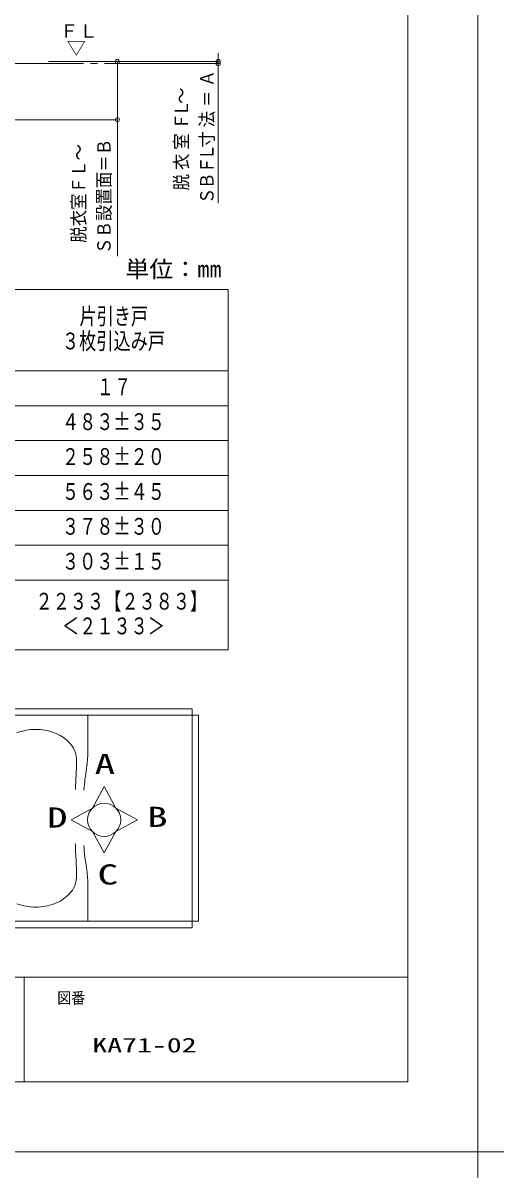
# Model space of a CAD drawing. Units: millimetres on the paper. Extents: x -305 to 305, y -152 to 152.
# Drawn here: x 53.8 to 122.7, y -152.2 to 13.2 of the extents above; entities that cross this region are included whole.
import ezdxf
from ezdxf.enums import TextEntityAlignment as Align

# ---------------------------------------------------------------- set-up
doc = ezdxf.new("R2010")
doc.units = ezdxf.units.MM
doc.linetypes.add('LONG_CHAIN', pattern=[21, 18, -1, 1, -1])
for name, color, linetype, lineweight in [('0-0_0', 7, 'Continuous', 9), ('0-1_VIEW0001', 7, 'Continuous', 9), ('0-3_1図面枠', 7, 'Continuous', 9), ('0-4_図面枠', 3, 'Continuous', 9), ('0-5_DEFPOINTS', 7, 'Continuous', 9)]:
    doc.layers.add(name, color=color, linetype=linetype, lineweight=lineweight)
doc.styles.add('ＭＳ ゴシック', font='')
doc.styles.get('ＭＳ ゴシック').set_extended_font_data('MS Gothic')

# ---------------------------------------------------------------- blocks, each defined once
blk = doc.blocks.new('_ORIGIN')
at = {"layer": '0-0_0'}
blk.add_line((0, 0), (-1, 0), dxfattribs=at)
blk.add_circle((0, 0), 0.5, dxfattribs=at)
blk = doc.blocks.new('X82')
at = {"layer": '0-0_0', "style": 'ＭＳ ゴシック', "width": 0.9}
for s, p in [('脱衣室ＦＬ～', (-36.795, 117.563)), ('ＳＢ設置面＝Ｂ', (-33.178, 115.95))]:
    blk.add_text(s, height=1.921, rotation=90, dxfattribs=at).set_placement(p, align=Align.BOTTOM_LEFT)
blk = doc.blocks.new('グループ-6')
at = {"layer": '0-3_1図面枠'}
for p, q in [((4200, -2895), (4200, -3045)), ((4275, -2970), (4125, -2970))]:
    blk.add_line(p, q, dxfattribs=at)

msp = doc.modelspace()

# ---------------------------------------------------------------- linework, layer by layer
at = {"layer": '0-0_0'}
for p, q in [((63.815, 7.725), (67.35, 7.725)), ((67.35, -0.008), (67.35, 7.125)), ((50.815, -0.608), (67.35, -0.608)), ((67.35, -0.608), (67.35, -20.151)), ((-50.122, -24.925), (83.211, -24.925)), ((83.211, -24.925), (83.211, -76.591)), ((-50.122, -36.591), (83.211, -36.591)), ((-50.122, -41.591), (83.211, -41.591)), ((-0.122, -46.591), (83.211, -46.591)), ((-0.122, -51.591), (83.211, -51.591)), ((-0.122, -56.591), (83.211, -56.591)), ((16.545, -61.591), (83.211, -61.591)), ((-50.122, -66.591), (83.211, -66.591)), ((-50.122, -76.591), (83.211, -76.591)), ((78.051, -85.025), (48.526, -85.025)), ((78.973, -85.948), (78.973, -115.472)), ((63.777, -99.246), (65.458, -96.172)), ((65.458, -96.172), (67.139, -99.246)), ((60.703, -100.927), (63.777, -99.246)), ((67.139, -99.246), (70.213, -100.927)), ((63.777, -102.608), (60.703, -100.927)), ((70.213, -100.927), (67.139, -102.608)), ((65.458, -105.682), (63.777, -102.608)), ((67.139, -102.608), (65.458, -105.682)), ((53.983, -123.498), (53.983, -138.498))]:
    msp.add_line(p, q, dxfattribs=at)
at = {"layer": '0-0_0', "color": 134}
for p, q in [((47.604, -85.948), (78.973, -85.948)), ((63.104, -91.258), (63.104, -86.04)), ((63.104, -115.38), (63.104, -110.163))]:
    msp.add_line(p, q, dxfattribs=at)
at = {"layer": '0-0_0', "color": 2}
msp.add_line((78.973, -115.472), (47.604, -115.472), dxfattribs=at)
at = {"layer": '0-0_0'}
msp.add_lwpolyline([(78.051, -85.025), (78.051, -116.395), (48.526, -116.395)], dxfattribs=at)
msp.add_circle((65.458, -100.927), 2.377, dxfattribs=at)
at = {"layer": '0-0_0', "color": 134}
for centre, radius, start, end in [((62.975, -86.077), 0.129, 360, 90.00001), ((55.631, -95.728), 7.75, 85.85161, 110.20955), ((55.631, -95.728), 7.75, 69.79045, 87.14699), ((56.332, -93.823), 5.72, 45.5882, 69.79046), ((57.365, -92.769), 4.244, 29.5061, 45.58821), ((58.168, -92.314), 3.321, 1.99883, 29.24353), ((43.046, -92.842), 18.453, 356.50772, 1.99883), ((48.342, -91.258), 14.762, 351.07002, 360), ((171.976, -100.71), 110.717, 176.50772, 177.87908), ((108.498, -100.71), 46.132, 171.07002, 175.00202), ((171.976, -100.71), 110.717, 181.8777, 183.49228), ((108.498, -100.71), 46.132, 184.83625, 188.92998), ((43.046, -108.578), 18.453, 358.00116, 3.49229), ((48.342, -110.163), 14.762, 360, 8.92998), ((57.365, -108.652), 4.244, 314.4118, 330.4939), ((58.168, -109.106), 3.321, 330.75647, 358.00117), ((56.332, -107.597), 5.72, 290.20954, 314.4118), ((55.631, -105.692), 7.75, 249.79046, 270), ((55.631, -105.692), 7.75, 269.99999, 290.20954), ((62.975, -115.343), 0.129, 269.99999, 0)]:
    msp.add_arc(centre, radius, start, end, dxfattribs=at)
at = {"layer": '0-1_VIEW0001'}
for p, q in [((81.794, 8.325), (81.794, 8.925)), ((57.467, 7.725), (81.794, 7.725)), ((81.794, 7.425), (81.794, 7.725)), ((81.794, 7.425), (81.794, -12.575)), ((81.794, 6.825), (81.794, 6.225))]:
    msp.add_line(p, q, dxfattribs=at)
at = {"layer": '0-1_VIEW0001', "linetype": 'LONG_CHAIN'}
msp.add_line((-39.484, 7.425), (81.794, 7.425), dxfattribs=at)
at = {"layer": '0-4_図面枠'}
msp.add_line((-291.017, -123.498), (108.983, -123.498), dxfattribs=at)
msp.add_lwpolyline([(-291.017, -138.498), (108.983, -138.498), (108.983, 138.502), (-291.017, 138.502)], close=True, dxfattribs=at)
at = {"layer": '0-5_DEFPOINTS'}
for q in [(118.983, 148.502), (-301.017, -148.498)]:
    msp.add_line((118.983, -148.498), q, dxfattribs=at)

# ---------------------------------------------------------------- block references
at = {"layer": '0-0_0', "xscale": 0.6, "yscale": 0.6}
for p, rotation in [((67.35, 7.725), 90), ((67.35, -0.608), 270)]:
    msp.add_blockref('_ORIGIN', p, dxfattribs=dict(at, rotation=rotation))
at = {"layer": '0-0_0'}
msp.add_blockref('X82', (100.136, -135.805), dxfattribs=at)
at = {"layer": '0-1_VIEW0001', "xscale": 0.6, "yscale": 0.6}
for p, rotation in [((81.794, 7.725), 270), ((81.794, 7.425), 90)]:
    msp.add_blockref('_ORIGIN', p, dxfattribs=dict(at, rotation=rotation))
at = {"layer": '0-3_1図面枠', "xscale": 0.05, "yscale": 0.05}
msp.add_blockref('グループ-6', (-91.017, 0.002), dxfattribs=at)

# ---------------------------------------------------------------- texts
at = {"layer": '0-0_0', "color": 4, "style": 'ＭＳ ゴシック'}
for s, width, p in [('単位：㎜', 1.05, (68.475, -23.935)), ('片引き戸', 0.75, (61.908, -30.699)), ('３枚引込み戸', 0.75, (59.408, -34.242)), ('１７', 0.75, (64.408, -40.804)), ('４８３±３５', 0.75, (59.408, -45.804)), ('２５８±２０', 0.75, (59.408, -50.804)), ('５６３±４５', 0.75, (59.408, -55.804)), ('３７８±３０', 0.75, (59.408, -60.804)), ('３０３±１５', 0.75, (59.408, -65.804)), ('\u3000２２３３【２３８３】', 0.75, (53.158, -71.533)), ('＜２１３３＞', 0.75, (59.408, -75.075))]:
    msp.add_text(s, height=2.405, dxfattribs=dict(at, width=width)).set_placement(p, align=Align.BOTTOM_LEFT)
at = {"layer": '0-0_0', "style": 'ＭＳ ゴシック', "width": 1.5}
for s, p in [('A', (64.08, -95.238)), ('D', (57.257, -102.911)), ('B', (71.598, -102.815)), ('C', (64.512, -111.073))]:
    msp.add_text(s, height=2.886, dxfattribs=at).set_placement(p, align=Align.BOTTOM_LEFT)
at = {"layer": '0-1_VIEW0001', "style": 'ＭＳ ゴシック', "width": 1.05}
for s, p in [('ＦＬ', (59.053, 10.581)), ('▽', (60.086, 8.136))]:
    msp.add_text(s, height=1.921, dxfattribs=at).set_placement(p, align=Align.BOTTOM_LEFT)
at = {"layer": '0-1_VIEW0001', "style": 'ＭＳ ゴシック', "width": 0.9}
for s, p in [('Ａ', (81.71, 4.111)), ('～', (78.042, 1.658)), ('Ｌ', (78.042, -0.17)), ('＝', (81.71, 1.203)), ('法', (81.71, -1.705)), ('Ｆ', (78.042, -2.01)), ('室', (78.042, -4.918)), ('寸', (81.71, -4.613)), ('Ｌ', (81.71, -6.441)), ('衣', (78.042, -7.826)), ('Ｆ', (81.71, -8.281)), ('脱', (78.042, -10.734)), ('Ｂ', (81.71, -10.541)), ('Ｓ', (81.71, -12.699))]:
    msp.add_text(s, height=1.921, rotation=90, dxfattribs=at).set_placement(p, align=Align.BOTTOM_LEFT)
at = {"layer": '0-3_1図面枠', "style": 'ＭＳ ゴシック'}
for s, height, width, p in [('図番', 1.628, 0.9, (58.732, -127.759)), ('KA71-02', 2.092, 1.5, (63.761, -134.899))]:
    msp.add_text(s, height=height, dxfattribs=dict(at, width=width)).set_placement(p, align=Align.BOTTOM_LEFT)

doc.saveas('drawing.dxf')
